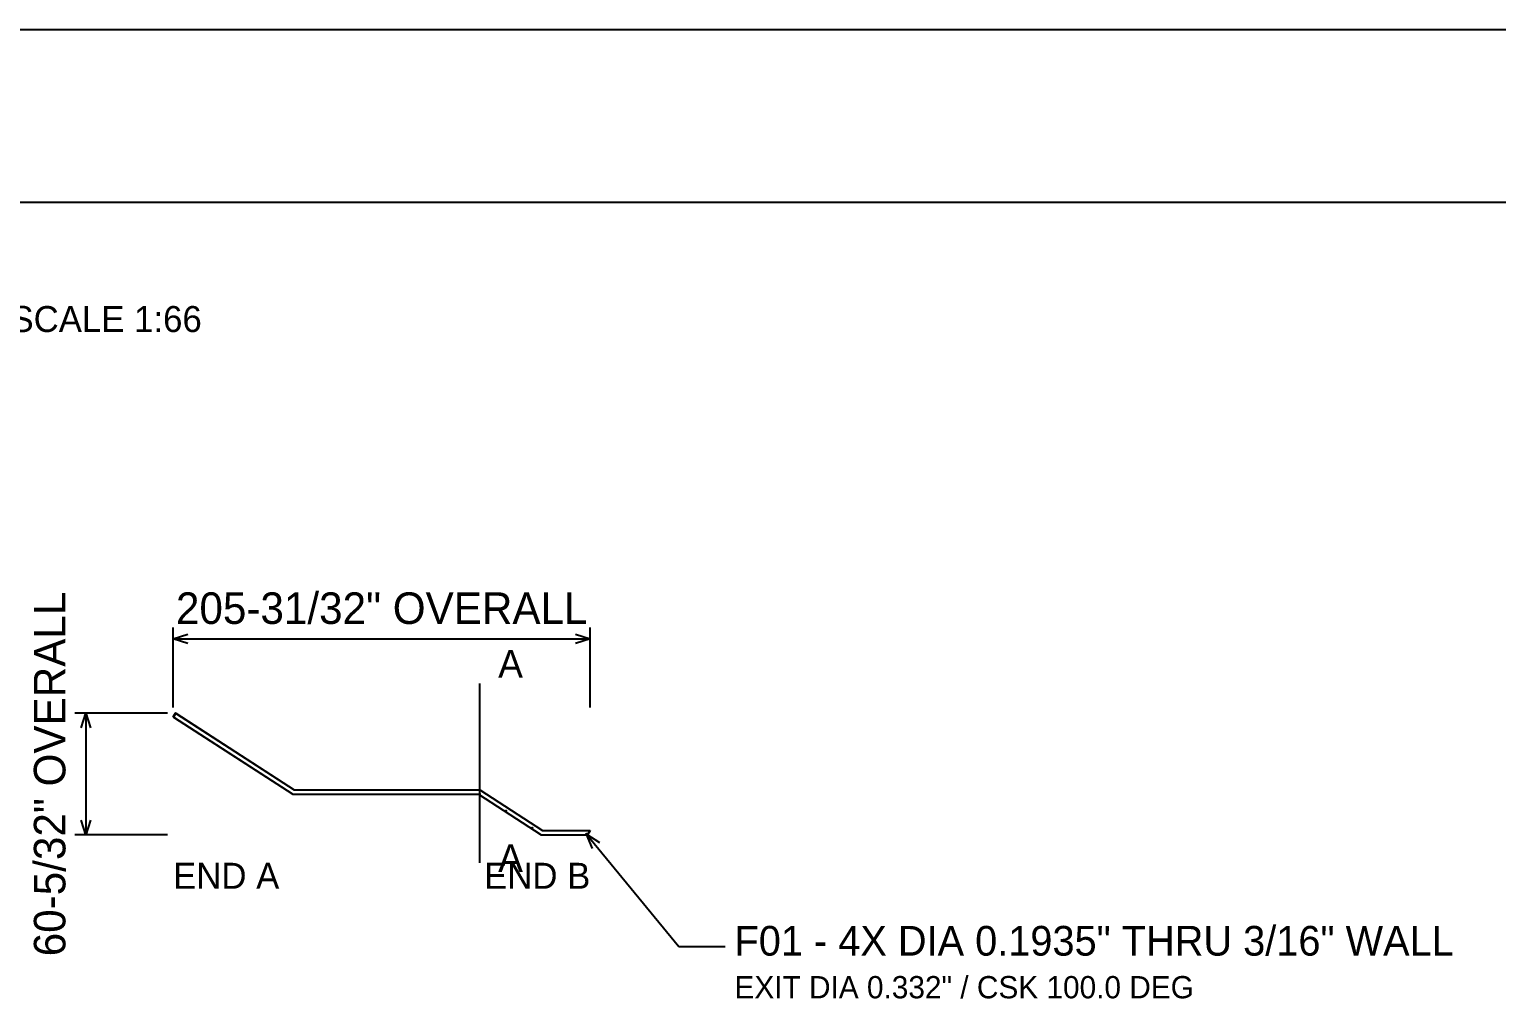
# Model space of a CAD drawing. Header units: inches. Extents: x 31 to 2213, y 31 to 1421.
# Drawn here: x 734 to 1458, y 942 to 1421 of the extents above; entities that cross this region are included whole.
import ezdxf
from ezdxf.enums import TextEntityAlignment as Align

# ---------------------------------------------------------------- set-up
doc = ezdxf.new("R2010")
doc.units = ezdxf.units.IN
doc.header["$MEASUREMENT"] = 0

msp = doc.modelspace()

# ---------------------------------------------------------------- linework, layer by layer
at = {"layer": 'ANNOTATION'}
for p, q in [((804.51, 1086.07), (804.51, 1125.49)), ((1010.49, 1086.07), (1010.49, 1125.49)), ((804.51, 1119.99), (811.84, 1122.28)), ((804.51, 1119.99), (1010.49, 1119.99)), ((811.84, 1117.7), (804.51, 1119.99)), ((1003.16, 1122.28), (1010.49, 1119.99)), ((1010.49, 1119.99), (1003.16, 1117.7)), ((955.8, 1097.99), (955.8, 1009.43)), ((801.76, 1083.32), (755.93, 1083.32)), ((759.14, 1075.99), (761.43, 1083.32)), ((761.43, 1083.32), (761.43, 1023.18)), ((761.43, 1083.32), (763.72, 1075.99)), ((761.43, 1023.18), (759.14, 1030.51)), ((763.72, 1030.51), (761.43, 1023.18)), ((801.76, 1023.18), (755.93, 1023.18)), ((1008.6, 1023.6), (1054.17, 968.18)), ((1011.49, 1016.48), (1008.6, 1023.6)), ((1008.6, 1023.6), (1015.03, 1019.39)), ((1054.17, 968.18), (1077.08, 968.18))]:
    msp.add_line(p, q, dxfattribs=at)
at = {"layer": 'OUTLINE'}
for p, q in [((31.17, 1420.83), (2212.83, 1420.83)), ((31.17, 1335.58), (2212.83, 1335.58)), ((804.51, 1081.43), (805.73, 1083.32)), ((805.73, 1083.32), (804.51, 1081.43)), ((804.51, 1081.43), (863.57, 1043.24)), ((804.51, 1081.43), (804.67, 1081.33)), ((805.89, 1083.22), (804.67, 1081.33)), ((804.67, 1081.33), (805.89, 1083.22)), ((804.67, 1081.33), (863.57, 1043.24)), ((805.73, 1083.32), (864.24, 1045.49)), ((805.89, 1083.22), (805.73, 1083.32)), ((805.89, 1083.22), (864.24, 1045.49)), ((863.57, 1043.24), (955.27, 1043.24)), ((863.57, 1043.24), (955.27, 1043.24)), ((864.24, 1045.49), (955.94, 1045.49)), ((864.24, 1045.49), (955.94, 1045.49)), ((955.27, 1043.24), (986.29, 1023.18)), ((955.27, 1043.24), (986.29, 1023.18)), ((955.64, 1043.53), (955.65, 1043.54)), ((955.64, 1043.52), (955.64, 1043.53)), ((955.64, 1043.53), (955.64, 1043.53)), ((955.64, 1043.51), (955.64, 1043.52)), ((955.64, 1043.5), (955.64, 1043.51)), ((955.64, 1043.49), (955.64, 1043.5)), ((955.64, 1043.48), (955.64, 1043.49)), ((955.64, 1043.49), (955.64, 1043.49)), ((955.64, 1043.47), (955.64, 1043.48)), ((955.64, 1043.46), (955.64, 1043.47)), ((955.64, 1043.45), (955.64, 1043.46)), ((955.65, 1043.44), (955.64, 1043.45)), ((955.64, 1043.45), (955.64, 1043.45)), ((955.65, 1043.55), (955.65, 1043.56)), ((955.65, 1043.56), (955.66, 1043.56)), ((955.65, 1043.54), (955.65, 1043.55)), ((955.65, 1043.43), (955.65, 1043.44)), ((955.65, 1043.42), (955.65, 1043.43)), ((955.66, 1043.41), (955.65, 1043.42)), ((955.65, 1043.42), (955.65, 1043.42)), ((955.66, 1043.58), (955.67, 1043.59)), ((955.66, 1043.57), (955.66, 1043.58)), ((955.72, 1043.54), (955.66, 1043.58)), ((955.66, 1043.56), (955.66, 1043.57)), ((955.66, 1043.4), (955.66, 1043.41)), ((955.67, 1043.39), (955.66, 1043.4)), ((955.67, 1043.59), (955.68, 1043.6)), ((955.67, 1043.59), (955.67, 1043.59)), ((955.68, 1043.38), (955.67, 1043.39)), ((955.67, 1043.39), (955.67, 1043.39)), ((955.68, 1043.6), (955.69, 1043.61)), ((955.68, 1043.6), (955.68, 1043.6)), ((955.69, 1043.37), (955.68, 1043.38)), ((955.68, 1043.38), (955.68, 1043.38)), ((955.69, 1043.61), (955.7, 1043.62)), ((955.69, 1043.36), (955.69, 1043.37)), ((955.7, 1043.36), (955.69, 1043.36)), ((955.7, 1043.62), (955.71, 1043.63)), ((955.7, 1043.62), (955.7, 1043.62)), ((955.71, 1043.35), (955.7, 1043.36)), ((955.71, 1043.63), (955.72, 1043.63)), ((955.72, 1043.35), (955.71, 1043.35)), ((955.71, 1043.35), (955.71, 1043.35)), ((955.72, 1043.63), (955.73, 1043.64)), ((955.72, 1043.63), (955.72, 1043.63)), ((955.73, 1043.34), (955.72, 1043.35)), ((955.73, 1043.64), (955.74, 1043.64)), ((955.74, 1043.33), (955.73, 1043.34)), ((955.73, 1043.34), (955.73, 1043.34)), ((955.74, 1043.64), (955.75, 1043.64)), ((955.75, 1043.33), (955.74, 1043.33)), ((955.75, 1043.64), (955.75, 1043.65)), ((955.75, 1043.65), (955.76, 1043.65)), ((955.76, 1043.33), (955.75, 1043.33)), ((955.76, 1043.65), (955.77, 1043.65)), ((955.77, 1043.33), (955.76, 1043.33)), ((955.77, 1043.65), (955.78, 1043.65)), ((955.78, 1043.32), (955.77, 1043.33)), ((955.77, 1043.33), (955.77, 1043.33)), ((955.78, 1043.65), (955.78, 1043.65)), ((955.78, 1043.65), (955.79, 1043.65)), ((955.79, 1043.32), (955.78, 1043.32)), ((955.79, 1043.65), (955.8, 1043.65)), ((955.8, 1043.32), (955.79, 1043.32)), ((955.8, 1043.65), (955.81, 1043.65)), ((955.81, 1043.32), (955.8, 1043.32)), ((955.81, 1043.65), (955.82, 1043.65)), ((955.82, 1043.32), (955.81, 1043.32)), ((955.81, 1043.32), (955.81, 1043.32)), ((955.82, 1043.65), (955.83, 1043.65)), ((955.83, 1043.33), (955.82, 1043.32)), ((955.83, 1043.65), (955.83, 1043.65)), ((955.83, 1043.65), (955.84, 1043.65)), ((955.84, 1043.33), (955.83, 1043.33)), ((955.84, 1043.65), (955.85, 1043.65)), ((955.85, 1043.33), (955.84, 1043.33)), ((955.85, 1043.65), (955.86, 1043.65)), ((955.86, 1043.33), (955.85, 1043.33)), ((955.85, 1043.33), (955.85, 1043.33)), ((955.86, 1043.65), (955.86, 1043.64)), ((955.86, 1043.64), (955.87, 1043.64)), ((955.87, 1043.34), (955.86, 1043.33)), ((955.87, 1043.64), (955.88, 1043.64)), ((955.88, 1043.34), (955.87, 1043.34)), ((955.88, 1043.64), (955.89, 1043.63)), ((955.88, 1043.44), (955.94, 1043.4)), ((955.89, 1043.35), (955.88, 1043.34)), ((955.88, 1043.34), (955.88, 1043.34)), ((955.89, 1043.63), (955.89, 1043.63)), ((955.89, 1043.63), (955.9, 1043.62)), ((955.9, 1043.35), (955.89, 1043.35)), ((955.9, 1043.62), (955.91, 1043.62)), ((955.91, 1043.36), (955.9, 1043.36)), ((955.9, 1043.36), (955.9, 1043.35)), ((955.91, 1043.62), (955.91, 1043.61)), ((955.91, 1043.61), (955.92, 1043.61)), ((955.92, 1043.37), (955.91, 1043.36)), ((955.92, 1043.61), (955.92, 1043.6)), ((955.92, 1043.6), (955.93, 1043.6)), ((955.93, 1043.38), (955.92, 1043.37)), ((955.92, 1043.37), (955.92, 1043.37)), ((955.93, 1043.6), (955.94, 1043.59)), ((955.94, 1043.39), (955.93, 1043.39)), ((955.93, 1043.39), (955.93, 1043.38)), ((955.94, 1045.49), (986.95, 1025.43)), ((955.94, 1045.49), (986.95, 1025.43)), ((955.94, 1043.59), (955.94, 1043.58)), ((955.94, 1043.58), (955.94, 1043.58)), ((955.94, 1043.58), (955.95, 1043.57)), ((955.95, 1043.41), (955.94, 1043.4)), ((955.94, 1043.4), (955.94, 1043.39)), ((955.95, 1043.57), (955.95, 1043.56)), ((955.95, 1043.56), (955.96, 1043.55)), ((955.96, 1043.43), (955.95, 1043.42)), ((955.95, 1043.42), (955.95, 1043.41)), ((955.95, 1043.41), (955.95, 1043.41)), ((955.96, 1043.55), (955.96, 1043.55)), ((955.96, 1043.55), (955.96, 1043.54)), ((955.96, 1043.54), (955.96, 1043.53)), ((955.96, 1043.53), (955.97, 1043.52)), ((955.97, 1043.46), (955.96, 1043.45)), ((955.96, 1043.45), (955.96, 1043.44)), ((955.96, 1043.44), (955.96, 1043.44)), ((955.96, 1043.44), (955.96, 1043.43)), ((955.97, 1043.52), (955.97, 1043.52)), ((955.97, 1043.52), (955.97, 1043.51)), ((955.97, 1043.51), (955.97, 1043.5)), ((955.97, 1043.5), (955.97, 1043.49)), ((955.97, 1043.49), (955.97, 1043.48)), ((955.97, 1043.48), (955.97, 1043.48)), ((955.97, 1043.48), (955.97, 1043.47)), ((955.97, 1043.47), (955.97, 1043.46)), ((968.63, 1035.13), (968.64, 1035.14)), ((968.63, 1035.12), (968.63, 1035.13)), ((968.63, 1035.13), (968.63, 1035.13)), ((968.63, 1035.11), (968.63, 1035.12)), ((968.63, 1035.1), (968.63, 1035.11)), ((968.63, 1035.09), (968.63, 1035.1)), ((968.63, 1035.08), (968.63, 1035.09)), ((968.63, 1035.09), (968.63, 1035.09)), ((968.63, 1035.07), (968.63, 1035.08)), ((968.63, 1035.06), (968.63, 1035.07)), ((968.63, 1035.05), (968.63, 1035.06)), ((968.63, 1035.04), (968.63, 1035.05)), ((968.63, 1035.05), (968.63, 1035.05)), ((968.64, 1035.03), (968.63, 1035.04)), ((968.64, 1035.15), (968.64, 1035.16)), ((968.64, 1035.16), (968.65, 1035.16)), ((968.64, 1035.14), (968.64, 1035.15)), ((968.64, 1035.02), (968.64, 1035.03)), ((968.65, 1035.01), (968.64, 1035.02)), ((968.64, 1035.02), (968.64, 1035.02)), ((968.65, 1035.18), (968.66, 1035.19)), ((968.65, 1035.17), (968.65, 1035.18)), ((968.71, 1035.14), (968.65, 1035.18)), ((968.65, 1035.16), (968.65, 1035.17)), ((968.65, 1035), (968.65, 1035.01)), ((968.66, 1034.99), (968.65, 1035)), ((968.66, 1035.19), (968.67, 1035.2)), ((968.66, 1035.19), (968.66, 1035.19)), ((968.67, 1034.98), (968.66, 1034.99)), ((968.66, 1034.99), (968.66, 1034.99)), ((968.67, 1035.2), (968.68, 1035.21)), ((968.67, 1035.2), (968.67, 1035.2)), ((968.68, 1034.97), (968.67, 1034.98)), ((968.67, 1034.98), (968.67, 1034.98)), ((968.68, 1035.21), (968.69, 1035.22)), ((968.68, 1034.96), (968.68, 1034.97)), ((968.69, 1034.96), (968.68, 1034.96)), ((968.69, 1035.22), (968.7, 1035.23)), ((968.69, 1035.22), (968.69, 1035.22)), ((968.7, 1034.95), (968.69, 1034.96)), ((968.7, 1035.23), (968.71, 1035.23)), ((968.71, 1034.95), (968.7, 1034.95)), ((968.7, 1034.95), (968.7, 1034.95)), ((968.71, 1035.23), (968.72, 1035.24)), ((968.71, 1035.23), (968.71, 1035.23)), ((968.72, 1034.94), (968.71, 1034.95)), ((968.72, 1035.24), (968.73, 1035.24)), ((968.73, 1034.93), (968.72, 1034.94)), ((968.72, 1034.94), (968.72, 1034.94)), ((968.73, 1035.24), (968.74, 1035.25)), ((968.73, 1035.24), (968.73, 1035.24)), ((968.74, 1034.93), (968.73, 1034.93)), ((968.74, 1035.25), (968.75, 1035.25)), ((968.75, 1034.93), (968.74, 1034.93)), ((968.75, 1035.25), (968.76, 1035.25)), ((968.76, 1034.93), (968.75, 1034.93)), ((968.75, 1034.93), (968.75, 1034.93)), ((968.76, 1035.25), (968.77, 1035.25)), ((968.77, 1034.92), (968.76, 1034.93)), ((968.77, 1035.25), (968.77, 1035.25)), ((968.77, 1035.25), (968.78, 1035.25)), ((968.78, 1034.92), (968.77, 1034.92)), ((968.78, 1035.25), (968.79, 1035.25)), ((968.79, 1034.92), (968.78, 1034.92)), ((968.79, 1035.25), (968.8, 1035.25)), ((968.8, 1034.92), (968.79, 1034.92)), ((968.8, 1035.25), (968.81, 1035.25)), ((968.81, 1034.92), (968.8, 1034.92)), ((968.8, 1034.92), (968.8, 1034.92)), ((968.81, 1035.25), (968.81, 1035.25)), ((968.81, 1035.25), (968.82, 1035.25)), ((968.82, 1034.92), (968.81, 1034.92)), ((968.82, 1035.25), (968.83, 1035.25)), ((968.83, 1034.93), (968.82, 1034.92)), ((968.83, 1035.25), (968.84, 1035.25)), ((968.84, 1034.93), (968.83, 1034.93)), ((968.84, 1035.25), (968.85, 1035.25)), ((968.85, 1034.93), (968.84, 1034.93)), ((968.84, 1034.93), (968.84, 1034.93)), ((968.85, 1035.25), (968.85, 1035.24)), ((968.85, 1035.24), (968.86, 1035.24)), ((968.86, 1034.94), (968.85, 1034.93)), ((968.86, 1035.24), (968.87, 1035.24)), ((968.87, 1034.94), (968.86, 1034.94)), ((968.87, 1035.24), (968.88, 1035.23)), ((968.87, 1035.04), (968.93, 1035)), ((968.88, 1034.95), (968.87, 1034.94)), ((968.87, 1034.94), (968.87, 1034.94)), ((968.88, 1035.23), (968.88, 1035.23)), ((968.88, 1035.23), (968.89, 1035.22)), ((968.89, 1034.95), (968.88, 1034.95)), ((968.89, 1035.22), (968.9, 1035.22)), ((968.9, 1034.96), (968.89, 1034.96)), ((968.89, 1034.96), (968.89, 1034.95)), ((968.9, 1035.22), (968.9, 1035.21)), ((968.9, 1035.21), (968.91, 1035.21)), ((968.91, 1034.97), (968.9, 1034.96)), ((968.91, 1035.21), (968.91, 1035.2)), ((968.91, 1035.2), (968.92, 1035.2)), ((968.92, 1034.98), (968.91, 1034.97)), ((968.91, 1034.97), (968.91, 1034.97)), ((968.92, 1035.2), (968.92, 1035.19)), ((968.92, 1035.19), (968.93, 1035.18)), ((968.93, 1034.99), (968.92, 1034.99)), ((968.92, 1034.99), (968.92, 1034.98)), ((968.93, 1035.18), (968.93, 1035.18)), ((968.93, 1035.18), (968.94, 1035.17)), ((968.94, 1035.01), (968.93, 1035)), ((968.93, 1035), (968.93, 1034.99)), ((968.94, 1035.17), (968.94, 1035.16)), ((968.94, 1035.16), (968.94, 1035.15)), ((968.94, 1035.15), (968.95, 1035.15)), ((968.95, 1035.03), (968.94, 1035.02)), ((968.94, 1035.02), (968.94, 1035.01)), ((968.94, 1035.01), (968.94, 1035.01)), ((968.95, 1035.15), (968.95, 1035.14)), ((968.95, 1035.14), (968.95, 1035.13)), ((968.95, 1035.13), (968.95, 1035.12)), ((968.95, 1035.12), (968.96, 1035.12)), ((968.96, 1035.06), (968.95, 1035.05)), ((968.95, 1035.05), (968.95, 1035.04)), ((968.95, 1035.04), (968.95, 1035.04)), ((968.95, 1035.04), (968.95, 1035.03)), ((968.96, 1035.12), (968.96, 1035.11)), ((968.96, 1035.11), (968.96, 1035.1)), ((968.96, 1035.1), (968.96, 1035.09)), ((968.96, 1035.09), (968.96, 1035.08)), ((968.96, 1035.08), (968.96, 1035.08)), ((968.96, 1035.08), (968.96, 1035.07)), ((968.96, 1035.07), (968.96, 1035.06)), ((981.62, 1026.74), (981.63, 1026.75)), ((981.62, 1026.73), (981.62, 1026.74)), ((981.62, 1026.72), (981.62, 1026.73)), ((981.62, 1026.73), (981.62, 1026.73)), ((981.62, 1026.71), (981.62, 1026.72)), ((981.62, 1026.7), (981.62, 1026.71)), ((981.62, 1026.69), (981.62, 1026.7)), ((981.62, 1026.68), (981.62, 1026.69)), ((981.62, 1026.69), (981.62, 1026.69)), ((981.62, 1026.67), (981.62, 1026.68)), ((981.62, 1026.66), (981.62, 1026.67)), ((981.62, 1026.65), (981.62, 1026.66)), ((981.62, 1026.64), (981.62, 1026.65)), ((981.62, 1026.65), (981.62, 1026.65)), ((981.63, 1026.63), (981.62, 1026.64)), ((981.63, 1026.76), (981.64, 1026.77)), ((981.63, 1026.75), (981.63, 1026.76)), ((981.63, 1026.76), (981.63, 1026.76)), ((981.63, 1026.62), (981.63, 1026.63)), ((981.64, 1026.61), (981.63, 1026.62)), ((981.63, 1026.62), (981.63, 1026.62)), ((981.64, 1026.78), (981.65, 1026.79)), ((981.64, 1026.77), (981.64, 1026.78)), ((981.7, 1026.74), (981.64, 1026.78)), ((981.64, 1026.6), (981.64, 1026.61)), ((981.65, 1026.59), (981.64, 1026.6)), ((981.65, 1026.79), (981.66, 1026.8)), ((981.65, 1026.79), (981.65, 1026.79)), ((981.66, 1026.58), (981.65, 1026.59)), ((981.65, 1026.59), (981.65, 1026.59)), ((981.66, 1026.8), (981.67, 1026.81)), ((981.66, 1026.8), (981.66, 1026.8)), ((981.67, 1026.57), (981.66, 1026.58)), ((981.66, 1026.58), (981.66, 1026.58)), ((981.67, 1026.81), (981.67, 1026.82)), ((981.67, 1026.82), (981.68, 1026.82)), ((981.67, 1026.56), (981.67, 1026.57)), ((981.68, 1026.56), (981.67, 1026.56)), ((981.68, 1026.82), (981.69, 1026.83)), ((981.68, 1026.55), (981.68, 1026.56)), ((981.69, 1026.55), (981.68, 1026.55)), ((981.69, 1026.83), (981.69, 1026.83)), ((981.69, 1026.83), (981.7, 1026.83)), ((981.7, 1026.55), (981.69, 1026.55)), ((981.7, 1026.83), (981.71, 1026.84)), ((981.71, 1026.54), (981.7, 1026.55)), ((981.71, 1026.84), (981.72, 1026.84)), ((981.72, 1026.53), (981.71, 1026.54)), ((981.71, 1026.54), (981.71, 1026.54)), ((981.72, 1026.84), (981.73, 1026.85)), ((981.72, 1026.84), (981.72, 1026.84)), ((981.73, 1026.53), (981.72, 1026.53)), ((981.73, 1026.85), (981.74, 1026.85)), ((981.74, 1026.53), (981.73, 1026.53)), ((981.74, 1026.85), (981.75, 1026.85)), ((981.75, 1026.53), (981.74, 1026.53)), ((981.74, 1026.53), (981.74, 1026.53)), ((981.75, 1026.85), (981.76, 1026.85)), ((981.76, 1026.52), (981.75, 1026.53)), ((981.76, 1026.85), (981.76, 1026.85)), ((981.76, 1026.85), (981.77, 1026.85)), ((981.77, 1026.52), (981.76, 1026.52)), ((981.77, 1026.85), (981.78, 1026.85)), ((981.78, 1026.52), (981.77, 1026.52)), ((981.78, 1026.85), (981.79, 1026.85)), ((981.79, 1026.52), (981.78, 1026.52)), ((981.78, 1026.52), (981.78, 1026.52)), ((981.79, 1026.85), (981.8, 1026.85)), ((981.8, 1026.52), (981.79, 1026.52)), ((981.8, 1026.85), (981.8, 1026.85)), ((981.8, 1026.85), (981.81, 1026.85)), ((981.81, 1026.52), (981.8, 1026.52)), ((981.81, 1026.85), (981.82, 1026.85)), ((981.82, 1026.53), (981.81, 1026.52)), ((981.82, 1026.85), (981.83, 1026.85)), ((981.83, 1026.53), (981.82, 1026.53)), ((981.82, 1026.53), (981.82, 1026.53)), ((981.83, 1026.85), (981.84, 1026.85)), ((981.84, 1026.53), (981.83, 1026.53)), ((981.84, 1026.85), (981.84, 1026.84)), ((981.84, 1026.84), (981.85, 1026.84)), ((981.85, 1026.54), (981.84, 1026.53)), ((981.85, 1026.84), (981.86, 1026.84)), ((981.86, 1026.54), (981.85, 1026.54)), ((981.86, 1026.84), (981.87, 1026.83)), ((981.86, 1026.64), (981.92, 1026.6)), ((981.87, 1026.55), (981.86, 1026.54)), ((981.86, 1026.54), (981.86, 1026.54)), ((981.87, 1026.83), (981.87, 1026.83)), ((981.87, 1026.83), (981.88, 1026.82)), ((981.88, 1026.55), (981.87, 1026.55)), ((981.88, 1026.82), (981.89, 1026.82)), ((981.89, 1026.56), (981.88, 1026.56)), ((981.88, 1026.56), (981.88, 1026.55)), ((981.89, 1026.82), (981.89, 1026.81)), ((981.89, 1026.81), (981.9, 1026.81)), ((981.9, 1026.57), (981.89, 1026.56)), ((981.9, 1026.81), (981.9, 1026.8)), ((981.9, 1026.8), (981.91, 1026.8)), ((981.91, 1026.58), (981.9, 1026.57)), ((981.9, 1026.57), (981.9, 1026.57)), ((981.91, 1026.8), (981.91, 1026.79)), ((981.91, 1026.79), (981.92, 1026.78)), ((981.92, 1026.59), (981.91, 1026.59)), ((981.91, 1026.59), (981.91, 1026.58)), ((981.92, 1026.78), (981.92, 1026.78)), ((981.92, 1026.78), (981.93, 1026.77)), ((981.93, 1026.61), (981.92, 1026.6)), ((981.92, 1026.6), (981.92, 1026.59)), ((981.93, 1026.77), (981.93, 1026.76)), ((981.93, 1026.76), (981.93, 1026.75)), ((981.93, 1026.75), (981.94, 1026.75)), ((981.94, 1026.63), (981.93, 1026.62)), ((981.93, 1026.62), (981.93, 1026.61)), ((981.93, 1026.61), (981.93, 1026.61)), ((981.94, 1026.75), (981.94, 1026.74)), ((981.94, 1026.74), (981.94, 1026.73)), ((981.94, 1026.73), (981.94, 1026.72)), ((981.94, 1026.72), (981.95, 1026.72)), ((981.95, 1026.66), (981.94, 1026.65)), ((981.94, 1026.65), (981.94, 1026.64)), ((981.94, 1026.64), (981.94, 1026.64)), ((981.94, 1026.64), (981.94, 1026.63)), ((981.95, 1026.72), (981.95, 1026.71)), ((981.95, 1026.71), (981.95, 1026.7)), ((981.95, 1026.7), (981.95, 1026.69)), ((981.95, 1026.69), (981.95, 1026.68)), ((981.95, 1026.68), (981.95, 1026.67)), ((981.95, 1026.67), (981.95, 1026.67)), ((981.95, 1026.67), (981.95, 1026.66)), ((986.29, 1023.18), (1009.03, 1023.18)), ((986.29, 1023.18), (1009.03, 1023.18)), ((986.95, 1025.43), (1010.49, 1025.43)), ((986.95, 1025.43), (1010.49, 1025.43)), ((1008.37, 1023.7), (1008.38, 1023.71)), ((1008.37, 1023.69), (1008.37, 1023.7)), ((1008.37, 1023.68), (1008.37, 1023.69)), ((1008.37, 1023.67), (1008.37, 1023.68)), ((1008.37, 1023.68), (1008.37, 1023.68)), ((1008.37, 1023.66), (1008.37, 1023.67)), ((1008.38, 1023.65), (1008.37, 1023.66)), ((1008.38, 1023.74), (1008.39, 1023.75)), ((1008.38, 1023.73), (1008.38, 1023.74)), ((1008.38, 1023.72), (1008.38, 1023.73)), ((1008.38, 1023.71), (1008.38, 1023.72)), ((1008.38, 1023.72), (1008.38, 1023.72)), ((1008.38, 1023.64), (1008.38, 1023.65)), ((1008.38, 1023.63), (1008.38, 1023.64)), ((1008.38, 1023.64), (1008.38, 1023.64)), ((1008.38, 1023.62), (1008.38, 1023.63)), ((1008.39, 1023.61), (1008.38, 1023.62)), ((1008.39, 1023.75), (1008.4, 1023.76)), ((1008.39, 1023.75), (1008.39, 1023.75)), ((1008.39, 1023.6), (1008.39, 1023.61)), ((1008.4, 1023.59), (1008.39, 1023.6)), ((1008.39, 1023.6), (1008.39, 1023.6)), ((1008.4, 1023.77), (1008.41, 1023.78)), ((1008.46, 1023.73), (1008.4, 1023.77)), ((1008.4, 1023.77), (1008.4, 1023.77)), ((1008.4, 1023.76), (1008.4, 1023.77)), ((1008.4, 1023.58), (1008.4, 1023.59)), ((1008.41, 1023.58), (1008.4, 1023.58)), ((1008.41, 1023.78), (1008.41, 1023.79)), ((1008.41, 1023.79), (1008.42, 1023.79)), ((1008.41, 1023.57), (1008.41, 1023.58)), ((1008.42, 1023.56), (1008.41, 1023.57)), ((1008.42, 1023.79), (1008.43, 1023.8)), ((1008.43, 1023.55), (1008.42, 1023.56)), ((1008.42, 1023.56), (1008.42, 1023.56)), ((1008.43, 1023.8), (1008.44, 1023.81)), ((1008.43, 1023.8), (1008.43, 1023.8)), ((1008.44, 1023.55), (1008.43, 1023.55)), ((1008.44, 1023.81), (1008.45, 1023.82)), ((1008.44, 1023.81), (1008.44, 1023.81)), ((1008.44, 1023.54), (1008.44, 1023.55)), ((1008.45, 1023.54), (1008.44, 1023.54)), ((1008.45, 1023.82), (1008.46, 1023.82)), ((1008.46, 1023.53), (1008.45, 1023.54)), ((1008.46, 1023.82), (1008.47, 1023.83)), ((1008.47, 1023.53), (1008.46, 1023.53)), ((1008.46, 1023.53), (1008.46, 1023.53)), ((1008.47, 1023.83), (1008.47, 1023.83)), ((1008.47, 1023.83), (1008.48, 1023.83)), ((1008.48, 1023.52), (1008.47, 1023.53)), ((1008.48, 1023.83), (1008.49, 1023.84)), ((1008.49, 1023.52), (1008.48, 1023.52)), ((1008.49, 1023.84), (1008.5, 1023.84)), ((1008.5, 1023.52), (1008.49, 1023.52)), ((1008.49, 1023.52), (1008.49, 1023.52)), ((1008.5, 1023.84), (1008.5, 1023.84)), ((1008.5, 1023.84), (1008.51, 1023.84)), ((1008.51, 1023.51), (1008.5, 1023.52)), ((1008.51, 1023.84), (1008.52, 1023.84)), ((1008.52, 1023.51), (1008.51, 1023.51)), ((1008.52, 1023.84), (1008.53, 1023.84)), ((1008.53, 1023.51), (1008.52, 1023.51)), ((1008.53, 1023.84), (1008.54, 1023.84)), ((1008.54, 1023.51), (1008.53, 1023.51)), ((1008.53, 1023.51), (1008.53, 1023.51)), ((1008.54, 1023.84), (1008.54, 1023.84)), ((1008.54, 1023.84), (1008.55, 1023.84)), ((1008.55, 1023.51), (1008.54, 1023.51)), ((1008.55, 1023.84), (1008.56, 1023.84)), ((1008.56, 1023.51), (1008.55, 1023.51)), ((1008.56, 1023.84), (1008.57, 1023.84)), ((1008.57, 1023.51), (1008.56, 1023.51)), ((1008.57, 1023.84), (1008.58, 1023.84)), ((1008.58, 1023.52), (1008.57, 1023.52)), ((1008.57, 1023.52), (1008.57, 1023.51)), ((1008.58, 1023.84), (1008.58, 1023.84)), ((1008.58, 1023.84), (1008.59, 1023.84)), ((1008.59, 1023.52), (1008.58, 1023.52)), ((1008.59, 1023.84), (1008.6, 1023.83)), ((1008.6, 1023.52), (1008.59, 1023.52)), ((1008.6, 1023.83), (1008.61, 1023.83)), ((1008.61, 1023.53), (1008.6, 1023.53)), ((1008.6, 1023.53), (1008.6, 1023.52)), ((1008.61, 1023.83), (1008.61, 1023.83)), ((1008.61, 1023.83), (1008.62, 1023.82)), ((1008.62, 1023.53), (1008.61, 1023.53)), ((1008.62, 1023.82), (1008.63, 1023.82)), ((1008.62, 1023.63), (1008.68, 1023.59)), ((1008.63, 1023.54), (1008.62, 1023.53)), ((1008.63, 1023.82), (1008.64, 1023.81)), ((1008.64, 1023.55), (1008.63, 1023.54)), ((1008.63, 1023.54), (1008.63, 1023.54)), ((1008.64, 1023.81), (1008.64, 1023.81)), ((1008.64, 1023.81), (1008.65, 1023.8)), ((1008.65, 1023.55), (1008.64, 1023.55)), ((1008.65, 1023.8), (1008.65, 1023.8)), ((1008.65, 1023.8), (1008.66, 1023.79)), ((1008.66, 1023.56), (1008.65, 1023.56)), ((1008.65, 1023.56), (1008.65, 1023.55)), ((1008.66, 1023.79), (1008.67, 1023.79)), ((1008.67, 1023.57), (1008.66, 1023.57)), ((1008.66, 1023.57), (1008.66, 1023.56)), ((1008.67, 1023.79), (1008.67, 1023.78)), ((1008.67, 1023.78), (1008.68, 1023.77)), ((1008.68, 1023.59), (1008.67, 1023.58)), ((1008.67, 1023.58), (1008.67, 1023.57)), ((1008.68, 1023.77), (1008.68, 1023.77)), ((1008.68, 1023.77), (1008.68, 1023.76)), ((1008.68, 1023.76), (1008.69, 1023.75)), ((1008.69, 1023.6), (1008.68, 1023.59)), ((1008.68, 1023.59), (1008.68, 1023.59)), ((1008.69, 1023.75), (1008.69, 1023.74)), ((1008.69, 1023.74), (1008.69, 1023.74)), ((1008.69, 1023.74), (1008.7, 1023.73)), ((1008.7, 1023.62), (1008.69, 1023.62)), ((1008.69, 1023.62), (1008.69, 1023.61)), ((1008.69, 1023.61), (1008.69, 1023.6)), ((1008.7, 1023.73), (1008.7, 1023.72)), ((1008.7, 1023.72), (1008.7, 1023.71)), ((1008.7, 1023.71), (1008.7, 1023.7)), ((1008.7, 1023.7), (1008.7, 1023.7)), ((1008.7, 1023.7), (1008.7, 1023.69)), ((1008.7, 1023.69), (1008.7, 1023.68)), ((1008.7, 1023.68), (1008.7, 1023.67)), ((1008.7, 1023.67), (1008.7, 1023.66)), ((1008.7, 1023.66), (1008.7, 1023.66)), ((1008.7, 1023.66), (1008.7, 1023.65)), ((1008.7, 1023.65), (1008.7, 1023.64)), ((1008.7, 1023.64), (1008.7, 1023.63)), ((1008.7, 1023.63), (1008.7, 1023.62)), ((1009.03, 1023.18), (1010.49, 1025.43)), ((1010.49, 1025.43), (1009.03, 1023.18))]:
    msp.add_line(p, q, dxfattribs=at)
for centre in [(955.8, 1043.49), (968.79, 1035.09), (981.78, 1026.69), (1008.54, 1023.68)]:
    msp.add_circle(centre, 0.0968, dxfattribs=at)

# ---------------------------------------------------------------- texts
at = {"layer": 'ANNOTATION'}
for s, height, p in [('body-0904  |  QTY 1 IN RH HANDRAIL COVE  |  INCHES  |  TOP / FRONT / BOTTOM SCALE 1:66', 12.8333, (60.5, 1271.42)), ('A', 13.75, (964.97, 1100.74)), ('A', 13.75, (964.97, 1004.84)), ('END A', 12.833, (804.51, 996.59)), ('F01 - 4X DIA 0.1935" THRU 3/16" WALL', 14.6667, (1081.67, 963.59)), ('EXIT DIA 0.332" / CSK 100.0 DEG', 11, (1081.67, 942.51))]:
    msp.add_text(s, height=height, dxfattribs=at).set_placement(p)
msp.add_text('60-5/32" OVERALL', height=15.5833, rotation=90, dxfattribs=at).set_placement((751.34, 1053.25), align=Align.CENTER)
msp.add_text('205-31/32" OVERALL', height=15.5833, dxfattribs=at).set_placement((907.5, 1127.32), align=Align.CENTER)
msp.add_text('END B', height=12.833, dxfattribs=at).set_placement((1010.49, 996.59), align=Align.RIGHT)

doc.saveas('drawing.dxf')
